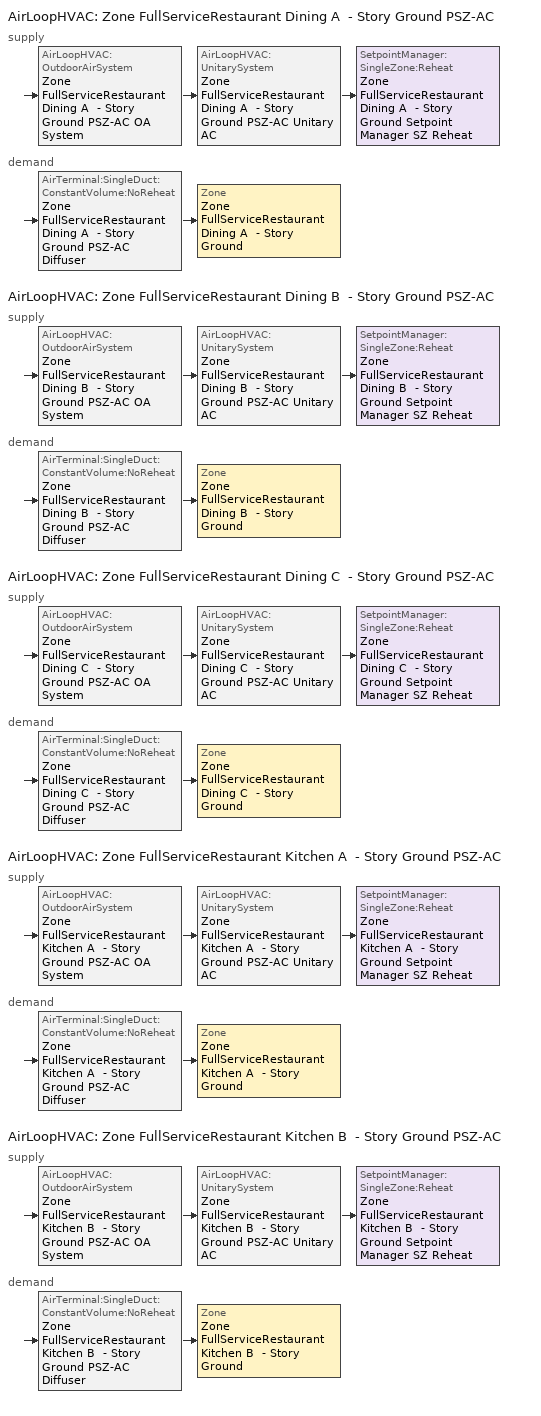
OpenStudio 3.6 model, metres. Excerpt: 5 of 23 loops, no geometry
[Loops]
AirLoopHVAC 'Zone FullServiceRestaurant Dining A  - Story Ground PSZ-AC'
 supply: AirLoopHVAC:OutdoorAirSystem 'Zone FullServiceRestaurant Dining A  - Story Ground PSZ-AC OA System' > AirLoopHVAC:UnitarySystem 'Zone FullServiceRestaurant Dining A  - Story Ground PSZ-AC Unitary AC' > SetpointManager:SingleZone:Reheat 'Zone FullServiceRestaurant Dining A  - Story Ground Setpoint Manager SZ Reheat'
 demand: AirTerminal:SingleDuct:ConstantVolume:NoReheat 'Zone FullServiceRestaurant Dining A  - Story Ground PSZ-AC Diffuser' > Zone 'Zone FullServiceRestaurant Dining A  - Story Ground'
AirLoopHVAC 'Zone FullServiceRestaurant Dining B  - Story Ground PSZ-AC'
 supply: AirLoopHVAC:OutdoorAirSystem 'Zone FullServiceRestaurant Dining B  - Story Ground PSZ-AC OA System' > AirLoopHVAC:UnitarySystem 'Zone FullServiceRestaurant Dining B  - Story Ground PSZ-AC Unitary AC' > SetpointManager:SingleZone:Reheat 'Zone FullServiceRestaurant Dining B  - Story Ground Setpoint Manager SZ Reheat'
 demand: AirTerminal:SingleDuct:ConstantVolume:NoReheat 'Zone FullServiceRestaurant Dining B  - Story Ground PSZ-AC Diffuser' > Zone 'Zone FullServiceRestaurant Dining B  - Story Ground'
AirLoopHVAC 'Zone FullServiceRestaurant Dining C  - Story Ground PSZ-AC'
 supply: AirLoopHVAC:OutdoorAirSystem 'Zone FullServiceRestaurant Dining C  - Story Ground PSZ-AC OA System' > AirLoopHVAC:UnitarySystem 'Zone FullServiceRestaurant Dining C  - Story Ground PSZ-AC Unitary AC' > SetpointManager:SingleZone:Reheat 'Zone FullServiceRestaurant Dining C  - Story Ground Setpoint Manager SZ Reheat'
 demand: AirTerminal:SingleDuct:ConstantVolume:NoReheat 'Zone FullServiceRestaurant Dining C  - Story Ground PSZ-AC Diffuser' > Zone 'Zone FullServiceRestaurant Dining C  - Story Ground'
AirLoopHVAC 'Zone FullServiceRestaurant Kitchen A  - Story Ground PSZ-AC'
 supply: AirLoopHVAC:OutdoorAirSystem 'Zone FullServiceRestaurant Kitchen A  - Story Ground PSZ-AC OA System' > AirLoopHVAC:UnitarySystem 'Zone FullServiceRestaurant Kitchen A  - Story Ground PSZ-AC Unitary AC' > SetpointManager:SingleZone:Reheat 'Zone FullServiceRestaurant Kitchen A  - Story Ground Setpoint Manager SZ Reheat'
 demand: AirTerminal:SingleDuct:ConstantVolume:NoReheat 'Zone FullServiceRestaurant Kitchen A  - Story Ground PSZ-AC Diffuser' > Zone 'Zone FullServiceRestaurant Kitchen A  - Story Ground'
AirLoopHVAC 'Zone FullServiceRestaurant Kitchen B  - Story Ground PSZ-AC'
 supply: AirLoopHVAC:OutdoorAirSystem 'Zone FullServiceRestaurant Kitchen B  - Story Ground PSZ-AC OA System' > AirLoopHVAC:UnitarySystem 'Zone FullServiceRestaurant Kitchen B  - Story Ground PSZ-AC Unitary AC' > SetpointManager:SingleZone:Reheat 'Zone FullServiceRestaurant Kitchen B  - Story Ground Setpoint Manager SZ Reheat'
 demand: AirTerminal:SingleDuct:ConstantVolume:NoReheat 'Zone FullServiceRestaurant Kitchen B  - Story Ground PSZ-AC Diffuser' > Zone 'Zone FullServiceRestaurant Kitchen B  - Story Ground'
[Sizing:Zone] Zone Cooling Design Supply Air Temperature Input Method=SupplyAirTemperature; Zone Cooling Design Supply Air Temperature {C}=12.7778; Zone Cooling Design Supply Air Temperature Difference {deltaC}=11.11; Zone Heating Design Supply Air Temperature Input Method=SupplyAirTemperature; Zone Heating Design Supply Air Temperature {C}=50; Zone Heating Design Supply Air Temperature Difference {deltaC}=11.11; Zone Cooling Design Supply Air Humidity Ratio {kg-H2O/kg-air}=0.0085; Zone Heating Design Supply Air Humidity Ratio {kg-H2O/kg-air}=0.008; Cooling Design Air Flow Method=DesignDay; Heating Design Air Flow Method=DesignDay; Account for Dedicated Outdoor Air System=No; Dedicated Outdoor Air System Control Strategy=NeutralSupplyAir; Dedicated Outdoor Air Low Setpoint Temperature for Design {C}=autosize; Dedicated Outdoor Air High Setpoint Temperature for Design {C}=autosize; Zone Load Sizing Method=Sensible Load Only No Latent Load; Zone Latent Cooling Design Supply Air Humidity Ratio Input Method=HumidityRatioDifference; Zone Cooling Design Supply Air Humidity Ratio Difference {kgWater/kgDryAir}=0.005; Zone Latent Heating Design Supply Air Humidity Ratio Input Method=HumidityRatioDifference; Zone Humidification Design Supply Air Humidity Ratio Difference {kgWater/kgDryAir}=0.005
Zone FullServiceRestaurant Kitchen A  - Story Ground; Zone FullServiceRestaurant Kitchen B  - Story Ground; Zone FullServiceRestaurant Dining A  - Story Ground; Zone FullServiceRestaurant Dining B  - Story Ground; Zone FullServiceRestaurant Dining C  - Story Ground
[Zone equipment]
Zone FullServiceRestaurant Kitchen A  - Story Ground: Zone FullServiceRestaurant Kitchen A  - Story Ground Exhaust Fan, Zone FullServiceRestaurant Kitchen A  - Story Ground PSZ-AC Diffuser
Zone FullServiceRestaurant Kitchen B  - Story Ground: Zone FullServiceRestaurant Kitchen B  - Story Ground Exhaust Fan, Zone FullServiceRestaurant Kitchen B  - Story Ground PSZ-AC Diffuser
Zone FullServiceRestaurant Dining A  - Story Ground: Zone FullServiceRestaurant Dining A  - Story Ground PSZ-AC Diffuser
Zone FullServiceRestaurant Dining B  - Story Ground: Zone FullServiceRestaurant Dining B  - Story Ground PSZ-AC Diffuser
Zone FullServiceRestaurant Dining C  - Story Ground: Zone FullServiceRestaurant Dining C  - Story Ground PSZ-AC Diffuser
[Fan:ZoneExhaust] Availability Schedule=RestaurantSitDown Kitchen_Exhaust_SCH; Fan Total Efficiency=0.0660786; Pressure Rise {Pa}=124.544; Flow Fraction Schedule=RestaurantSitDown Kitchen_Exhaust_SCH; System Availability Manager Coupling Mode=Decoupled
Name | Maximum Flow Rate {m3/s}
Zone FullServiceRestaurant Kitchen A  - Story Ground Exhaust Fan | 0.0314141
Zone FullServiceRestaurant Kitchen B  - Story Ground Exhaust Fan | 0.0182826
[AirLoopHVAC] Design Supply Air Flow Rate {m3/s}=autosize; Design Return Air Flow Fraction of Supply Air Flow=1
Name | Availability Schedule
Zone FullServiceRestaurant Dining A  - Story Ground PSZ-AC | Zone FullServiceRestaurant Dining A  - Story Ground PSZ-AC Occ Sch
Zone FullServiceRestaurant Dining B  - Story Ground PSZ-AC | Zone FullServiceRestaurant Dining B  - Story Ground PSZ-AC Occ Sch
Zone FullServiceRestaurant Dining C  - Story Ground PSZ-AC | Zone FullServiceRestaurant Dining C  - Story Ground PSZ-AC Occ Sch
Zone FullServiceRestaurant Kitchen A  - Story Ground PSZ-AC | Zone FullServiceRestaurant Kitchen A  - Story Ground PSZ-AC Occ Sch
Zone FullServiceRestaurant Kitchen B  - Story Ground PSZ-AC | Zone FullServiceRestaurant Kitchen B  - Story Ground PSZ-AC Occ Sch
[Sizing:System] Type of Load to Size On=Sensible; Design Outdoor Air Flow Rate {m3/s}=Autosize; Central Heating Maximum System Air Flow Ratio=1; Preheat Design Temperature {C}=7.22222; Preheat Design Humidity Ratio {kg-H2O/kg-Air}=0.008; Precool Design Temperature {C}=12.7778; Precool Design Humidity Ratio {kg-H2O/kg-Air}=0.008; Central Cooling Design Supply Air Temperature {C}=12.7778; Central Heating Design Supply Air Temperature {C}=50; Sizing Option=Coincident; 100% Outdoor Air in Cooling=No; 100% Outdoor Air in Heating=No; Central Cooling Design Supply Air Humidity Ratio {kg-H2O/kg-Air}=0.0085; Central Heating Design Supply Air Humidity Ratio {kg-H2O/kg-Air}=0.008; Cooling Design Air Flow Method=DesignDay; Heating Design Air Flow Method=DesignDay; System Outdoor Air Method=ZoneSum; Zone Maximum Outdoor Air Fraction=1; Cooling Supply Air Flow Rate Per Floor Area {m3/s-m2}=0.00996765; Cooling Fraction of Autosized Cooling Supply Air Flow Rate=1; Cooling Supply Air Flow Rate Per Unit Cooling Capacity {m3/s-W}=3.94755e-05; Heating Supply Air Flow Rate Per Floor Area {m3/s-m2}=0.00996765; Heating Fraction of Autosized Heating Supply Air Flow Rate=1; Heating Fraction of Autosized Cooling Supply Air Flow Rate=1; Heating Supply Air Flow Rate Per Unit Heating Capacity {m3/s-W}=3.15882e-05; Cooling Design Capacity Method=CoolingDesignCapacity; Cooling Design Capacity {W}=autosize; Cooling Design Capacity Per Floor Area {W/m2}=234.7; Fraction of Autosized Cooling Design Capacity=1; Heating Design Capacity Method=HeatingDesignCapacity; Heating Design Capacity {W}=autosize; Heating Design Capacity Per Floor Area {W/m2}=157; Fraction of Autosized Heating Design Capacity=1; Central Cooling Capacity Control Method=OnOff; Occupant Diversity=autosize
Zone FullServiceRestaurant Dining A  - Story Ground PSZ-AC; Zone FullServiceRestaurant Dining B  - Story Ground PSZ-AC; Zone FullServiceRestaurant Dining C  - Story Ground PSZ-AC; Zone FullServiceRestaurant Kitchen A  - Story Ground PSZ-AC; Zone FullServiceRestaurant Kitchen B  - Story Ground PSZ-AC
[SetpointManager:SingleZone:Reheat] Minimum Supply Air Temperature {C}=12.7778; Maximum Supply Air Temperature {C}=50
Name | Control Zone | Setpoint Node or NodeList
Zone FullServiceRestaurant Dining A  - Story Ground Setpoint Manager SZ Reheat | Zone FullServiceRestaurant Dining A  - Story Ground | Zone FullServiceRestaurant Dining A  - Story Ground PSZ-AC Supply Outlet Node
Zone FullServiceRestaurant Dining B  - Story Ground Setpoint Manager SZ Reheat | Zone FullServiceRestaurant Dining B  - Story Ground | Zone FullServiceRestaurant Dining B  - Story Ground PSZ-AC Supply Outlet Node
Zone FullServiceRestaurant Dining C  - Story Ground Setpoint Manager SZ Reheat | Zone FullServiceRestaurant Dining C  - Story Ground | Zone FullServiceRestaurant Dining C  - Story Ground PSZ-AC Supply Outlet Node
Zone FullServiceRestaurant Kitchen A  - Story Ground Setpoint Manager SZ Reheat | Zone FullServiceRestaurant Kitchen A  - Story Ground | Zone FullServiceRestaurant Kitchen A  - Story Ground PSZ-AC Supply Outlet Node
Zone FullServiceRestaurant Kitchen B  - Story Ground Setpoint Manager SZ Reheat | Zone FullServiceRestaurant Kitchen B  - Story Ground | Zone FullServiceRestaurant Kitchen B  - Story Ground PSZ-AC Supply Outlet Node
[Coil:Heating:Gas] Availability Schedule=Always On Discrete; Gas Burner Efficiency=0.8; Nominal Capacity {W}=AutoSize; Parasitic Electric Load {W}=0; Parasitic Gas Load {W}=0
Zone FullServiceRestaurant Dining A  - Story Ground PSZ-AC Gas Htg Coil 71kBtu/hr 0.8 Thermal Eff; Zone FullServiceRestaurant Dining B  - Story Ground PSZ-AC Gas Htg Coil 40kBtu/hr 0.8 Thermal Eff; Zone FullServiceRestaurant Dining C  - Story Ground PSZ-AC Gas Htg Coil 65kBtu/hr 0.8 Thermal Eff; Zone FullServiceRestaurant Kitchen A  - Story Ground PSZ-AC Gas Htg Coil 23kBtu/hr 0.8 Thermal Eff; Zone FullServiceRestaurant Kitchen B  - Story Ground PSZ-AC Gas Htg Coil 11kBtu/hr 0.8 Thermal Eff
[Coil:Heating:Electric] Availability Schedule=Always Off Discrete; Efficiency=1; Nominal Capacity {W}=0
Zone FullServiceRestaurant Dining A  - Story Ground PSZ-AC No Heat; Zone FullServiceRestaurant Dining B  - Story Ground PSZ-AC No Heat; Zone FullServiceRestaurant Dining C  - Story Ground PSZ-AC No Heat; Zone FullServiceRestaurant Kitchen A  - Story Ground PSZ-AC No Heat; Zone FullServiceRestaurant Kitchen B  - Story Ground PSZ-AC No Heat
[Coil:Cooling:DX:SingleSpeed] Availability Schedule=Always On Discrete; Rated Total Cooling Capacity {W}=autosize; Rated Sensible Heat Ratio=autosize; Rated COP {W/W}=3.14722; Rated Air Flow Rate {m3/s}=autosize; Rated Evaporator Fan Power Per Volume Flow Rate 2017 {W/(m3/s)}=773.3; Rated Evaporator Fan Power Per Volume Flow Rate 2023 {W/(m3/s)}=934.4; Total Cooling Capacity Function of Temperature Curve=DOE Ref DX Clg Coil Cool-Cap-fT; Total Cooling Capacity Function of Flow Fraction Curve=DOE Ref DX Clg Coil Cool-CAP-fFlow; Energy Input Ratio Function of Temperature Curve=DOE Ref DX Clg Coil Cool-EIR-fT; Energy Input Ratio Function of Flow Fraction Curve=DOE Ref DX Clg Coil Cool-EIR-fFlow; Part Load Fraction Correlation Curve=DOE Ref DX Clg Coil Cool-PLF-fPLR; Minimum Outdoor Dry-Bulb Temperature for Compressor Operation {C}=-25; Nominal Time for Condensate Removal to Begin {s}=0; Ratio of Initial Moisture Evaporation Rate and Steady State Latent Capacity=0; Maximum Cycling Rate {cycles/hr}=0; Latent Capacity Time Constant {s}=0; Condenser Type=AirCooled; Evaporative Condenser Effectiveness=0.9; Evaporative Condenser Air Flow Rate {m3/s}=autosize; Evaporative Condenser Pump Rated Power Consumption {W}=autosize; Crankcase Heater Capacity {W}=0; Maximum Outdoor Dry-Bulb Temperature for Crankcase Heater Operation {C}=10; Basin Heater Capacity {W/K}=0; Basin Heater Setpoint Temperature {C}=2
Zone FullServiceRestaurant Dining A  - Story Ground PSZ-AC 1spd DX AC Clg Coil 38kBtu/hr 9.7SEER; Zone FullServiceRestaurant Dining B  - Story Ground PSZ-AC 1spd DX AC Clg Coil 21kBtu/hr 9.7SEER; Zone FullServiceRestaurant Dining C  - Story Ground PSZ-AC 1spd DX AC Clg Coil 34kBtu/hr 9.7SEER; Zone FullServiceRestaurant Kitchen A  - Story Ground PSZ-AC 1spd DX AC Clg Coil 13kBtu/hr 9.7SEER; Zone FullServiceRestaurant Kitchen B  - Story Ground PSZ-AC 1spd DX AC Clg Coil 6kBtu/hr 9.7SEER
[Fan:OnOff] Availability Schedule=Always On Discrete; Fan Total Efficiency=0.53625; Pressure Rise {Pa}=622.722; Maximum Flow Rate {m3/s}=autosize; Motor Efficiency=0.825; Motor In Airstream Fraction=1
Name | Fan Power Ratio Function of Speed Ratio Curve | Fan Efficiency Ratio Function of Speed Ratio Curve
Zone FullServiceRestaurant Dining A  - Story Ground PSZ-AC Fan | Fan On Off Power Curve | Fan On Off Efficiency Curve
Zone FullServiceRestaurant Dining B  - Story Ground PSZ-AC Fan | Fan On Off Power Curve 1 | Fan On Off Efficiency Curve 1
Zone FullServiceRestaurant Dining C  - Story Ground PSZ-AC Fan | Fan On Off Power Curve 2 | Fan On Off Efficiency Curve 2
Zone FullServiceRestaurant Kitchen A  - Story Ground PSZ-AC Fan | Fan On Off Power Curve 3 | Fan On Off Efficiency Curve 3
Zone FullServiceRestaurant Kitchen B  - Story Ground PSZ-AC Fan | Fan On Off Power Curve 4 | Fan On Off Efficiency Curve 4
[AirLoopHVAC:UnitarySystem] Control Type=Load; Dehumidification Control Type=None; Availability Schedule=Always On Discrete; Fan Placement=DrawThrough; DX Heating Coil Sizing Ratio=1; Use DOAS DX Cooling Coil=No; DOAS DX Cooling Coil Leaving Minimum Air Temperature {C}=2; Latent Load Control=SensibleOnlyLoadControl; Supply Air Flow Rate During Cooling Operation {m3/s}=Autosize; Supply Air Flow Rate During Heating Operation {m3/s}=Autosize; Supply Air Flow Rate When No Cooling or Heating is Required {m3/s}=Autosize; Maximum Supply Air Temperature {C}=80; Maximum Outdoor Dry-Bulb Temperature for Supplemental Heater Operation {C}=21; Maximum Cycling Rate {cycles/hr}=2.5; Heat Pump Time Constant {s}=60; Fraction of On-Cycle Power Use=0.01; Heat Pump Fan Delay Time {s}=60; Ancilliary On-Cycle Electric Power {W}=0; Ancilliary Off-Cycle Electric Power {W}=0
Name | Controlling Zone or Thermostat Location | Supply Fan | Supply Air Fan Operating Mode Schedule | Heating Coil | Cooling Coil | Supplemental Heating Coil
Zone FullServiceRestaurant Dining A  - Story Ground PSZ-AC Unitary AC | Zone FullServiceRestaurant Dining A  - Story Ground | Zone FullServiceRestaurant Dining A  - Story Ground PSZ-AC Fan | Zone FullServiceRestaurant Dining A  - Story Ground PSZ-AC_night_fancycle_schedule | Zone FullServiceRestaurant Dining A  - Story Ground PSZ-AC Gas Htg Coil 71kBtu/hr 0.8 Thermal Eff | Zone FullServiceRestaurant Dining A  - Story Ground PSZ-AC 1spd DX AC Clg Coil 38kBtu/hr 9.7SEER | Zone FullServiceRestaurant Dining A  - Story Ground PSZ-AC No Heat
Zone FullServiceRestaurant Dining B  - Story Ground PSZ-AC Unitary AC | Zone FullServiceRestaurant Dining B  - Story Ground | Zone FullServiceRestaurant Dining B  - Story Ground PSZ-AC Fan | Zone FullServiceRestaurant Dining B  - Story Ground PSZ-AC_night_fancycle_schedule | Zone FullServiceRestaurant Dining B  - Story Ground PSZ-AC Gas Htg Coil 40kBtu/hr 0.8 Thermal Eff | Zone FullServiceRestaurant Dining B  - Story Ground PSZ-AC 1spd DX AC Clg Coil 21kBtu/hr 9.7SEER | Zone FullServiceRestaurant Dining B  - Story Ground PSZ-AC No Heat
Zone FullServiceRestaurant Dining C  - Story Ground PSZ-AC Unitary AC | Zone FullServiceRestaurant Dining C  - Story Ground | Zone FullServiceRestaurant Dining C  - Story Ground PSZ-AC Fan | Zone FullServiceRestaurant Dining C  - Story Ground PSZ-AC_night_fancycle_schedule | Zone FullServiceRestaurant Dining C  - Story Ground PSZ-AC Gas Htg Coil 65kBtu/hr 0.8 Thermal Eff | Zone FullServiceRestaurant Dining C  - Story Ground PSZ-AC 1spd DX AC Clg Coil 34kBtu/hr 9.7SEER | Zone FullServiceRestaurant Dining C  - Story Ground PSZ-AC No Heat
Zone FullServiceRestaurant Kitchen A  - Story Ground PSZ-AC Unitary AC | Zone FullServiceRestaurant Kitchen A  - Story Ground | Zone FullServiceRestaurant Kitchen A  - Story Ground PSZ-AC Fan | Zone FullServiceRestaurant Kitchen A  - Story Ground PSZ-AC_night_fancycle_schedule | Zone FullServiceRestaurant Kitchen A  - Story Ground PSZ-AC Gas Htg Coil 23kBtu/hr 0.8 Thermal Eff | Zone FullServiceRestaurant Kitchen A  - Story Ground PSZ-AC 1spd DX AC Clg Coil 13kBtu/hr 9.7SEER | Zone FullServiceRestaurant Kitchen A  - Story Ground PSZ-AC No Heat
Zone FullServiceRestaurant Kitchen B  - Story Ground PSZ-AC Unitary AC | Zone FullServiceRestaurant Kitchen B  - Story Ground | Zone FullServiceRestaurant Kitchen B  - Story Ground PSZ-AC Fan | Zone FullServiceRestaurant Kitchen B  - Story Ground PSZ-AC_night_fancycle_schedule | Zone FullServiceRestaurant Kitchen B  - Story Ground PSZ-AC Gas Htg Coil 11kBtu/hr 0.8 Thermal Eff | Zone FullServiceRestaurant Kitchen B  - Story Ground PSZ-AC 1spd DX AC Clg Coil 6kBtu/hr 9.7SEER | Zone FullServiceRestaurant Kitchen B  - Story Ground PSZ-AC No Heat
[Controller:OutdoorAir] Minimum Outdoor Air Flow Rate {m3/s}=autosize; Maximum Outdoor Air Flow Rate {m3/s}=Autosize; Economizer Control Type=NoEconomizer; Economizer Control Action Type=ModulateFlow; Economizer Maximum Limit Dry-Bulb Temperature {C}=28; Economizer Maximum Limit Enthalpy {J/kg}=64000; Lockout Type=LockoutWithCompressor; Minimum Limit Type=FixedMinimum; High Humidity Control=No; Heat Recovery Bypass Control Type=BypassWhenWithinEconomizerLimits
Name | Minimum Outdoor Air Schedule | Controller Mechanical Ventilation
Zone FullServiceRestaurant Dining A  - Story Ground PSZ-AC OA System Controller | Zone FullServiceRestaurant Dining A  - Story Ground PSZ-AC_night_novent_schedule | Controller Mechanical Ventilation 1
Zone FullServiceRestaurant Dining B  - Story Ground PSZ-AC OA System Controller | Zone FullServiceRestaurant Dining B  - Story Ground PSZ-AC_night_novent_schedule | Controller Mechanical Ventilation 2
Zone FullServiceRestaurant Dining C  - Story Ground PSZ-AC OA System Controller | Zone FullServiceRestaurant Dining C  - Story Ground PSZ-AC_night_novent_schedule | Controller Mechanical Ventilation 3
Zone FullServiceRestaurant Kitchen A  - Story Ground PSZ-AC OA System Controller | Zone FullServiceRestaurant Kitchen A  - Story Ground PSZ-AC_night_novent_schedule | Controller Mechanical Ventilation 4
Zone FullServiceRestaurant Kitchen B  - Story Ground PSZ-AC OA System Controller | Zone FullServiceRestaurant Kitchen B  - Story Ground PSZ-AC_night_novent_schedule | Controller Mechanical Ventilation 5
[Controller:MechanicalVentilation] Availability Schedule=Always On Discrete
Controller Mechanical Ventilation 1; Controller Mechanical Ventilation 2; Controller Mechanical Ventilation 3; Controller Mechanical Ventilation 4; Controller Mechanical Ventilation 5
[AirLoopHVAC:OutdoorAirSystem]
Name | Controller
Zone FullServiceRestaurant Dining A  - Story Ground PSZ-AC OA System | Zone FullServiceRestaurant Dining A  - Story Ground PSZ-AC OA System Controller
Zone FullServiceRestaurant Dining B  - Story Ground PSZ-AC OA System | Zone FullServiceRestaurant Dining B  - Story Ground PSZ-AC OA System Controller
Zone FullServiceRestaurant Dining C  - Story Ground PSZ-AC OA System | Zone FullServiceRestaurant Dining C  - Story Ground PSZ-AC OA System Controller
Zone FullServiceRestaurant Kitchen A  - Story Ground PSZ-AC OA System | Zone FullServiceRestaurant Kitchen A  - Story Ground PSZ-AC OA System Controller
Zone FullServiceRestaurant Kitchen B  - Story Ground PSZ-AC OA System | Zone FullServiceRestaurant Kitchen B  - Story Ground PSZ-AC OA System Controller
[AirTerminal:SingleDuct:ConstantVolume:NoReheat] Availability Schedule=Always On Discrete; Maximum Air Flow Rate {m3/s}=AutoSize
Zone FullServiceRestaurant Dining A  - Story Ground PSZ-AC Diffuser; Zone FullServiceRestaurant Dining B  - Story Ground PSZ-AC Diffuser; Zone FullServiceRestaurant Dining C  - Story Ground PSZ-AC Diffuser; Zone FullServiceRestaurant Kitchen A  - Story Ground PSZ-AC Diffuser; Zone FullServiceRestaurant Kitchen B  - Story Ground PSZ-AC Diffuser
[Schedule:Ruleset]
Name | Default Day Schedule | Summer Design Day Schedule | Winter Design Day Schedule
RestaurantSitDown Kitchen_Exhaust_SCH | RestaurantSitDown Kitchen_Exhaust_SCH Default | RestaurantSitDown Kitchen_Exhaust_SCH Summer Design Day | RestaurantSitDown Kitchen_Exhaust_SCH Winter Design Day
Zone FullServiceRestaurant Dining A  - Story Ground PSZ-AC Occ Sch | Zone FullServiceRestaurant Dining A  - Story Ground PSZ-AC Occ Sch Default | Zone FullServiceRestaurant Dining A  - Story Ground PSZ-AC Occ Sch Summer Design Day | Zone FullServiceRestaurant Dining A  - Story Ground PSZ-AC Occ Sch Winter Design Day
Zone FullServiceRestaurant Dining B  - Story Ground PSZ-AC Occ Sch | Zone FullServiceRestaurant Dining B  - Story Ground PSZ-AC Occ Sch Default | Zone FullServiceRestaurant Dining B  - Story Ground PSZ-AC Occ Sch Summer Design Day | Zone FullServiceRestaurant Dining B  - Story Ground PSZ-AC Occ Sch Winter Design Day
Zone FullServiceRestaurant Dining C  - Story Ground PSZ-AC Occ Sch | Zone FullServiceRestaurant Dining C  - Story Ground PSZ-AC Occ Sch Default | Zone FullServiceRestaurant Dining C  - Story Ground PSZ-AC Occ Sch Summer Design Day | Zone FullServiceRestaurant Dining C  - Story Ground PSZ-AC Occ Sch Winter Design Day
Zone FullServiceRestaurant Kitchen A  - Story Ground PSZ-AC Occ Sch | Zone FullServiceRestaurant Kitchen A  - Story Ground PSZ-AC Occ Sch Default | Zone FullServiceRestaurant Kitchen A  - Story Ground PSZ-AC Occ Sch Summer Design Day | Zone FullServiceRestaurant Kitchen A  - Story Ground PSZ-AC Occ Sch Winter Design Day
Zone FullServiceRestaurant Kitchen B  - Story Ground PSZ-AC Occ Sch | Zone FullServiceRestaurant Kitchen B  - Story Ground PSZ-AC Occ Sch Default | Zone FullServiceRestaurant Kitchen B  - Story Ground PSZ-AC Occ Sch Summer Design Day | Zone FullServiceRestaurant Kitchen B  - Story Ground PSZ-AC Occ Sch Winter Design Day
Zone FullServiceRestaurant Dining A  - Story Ground PSZ-AC_night_novent_schedule | Zone FullServiceRestaurant Dining A  - Story Ground PSZ-AC Occ Sch Default 2 | Zone FullServiceRestaurant Dining A  - Story Ground PSZ-AC Occ Sch Summer Design Day 2 | Zone FullServiceRestaurant Dining A  - Story Ground PSZ-AC Occ Sch Winter Design Day 2
Zone FullServiceRestaurant Dining A  - Story Ground PSZ-AC_night_fancycle_schedule | Zone FullServiceRestaurant Dining A  - Story Ground PSZ-AC Occ Sch Default 3 | Zone FullServiceRestaurant Dining A  - Story Ground PSZ-AC Occ Sch Summer Design Day 3 | Zone FullServiceRestaurant Dining A  - Story Ground PSZ-AC Occ Sch Winter Design Day 3
Zone FullServiceRestaurant Dining B  - Story Ground PSZ-AC_night_novent_schedule | Zone FullServiceRestaurant Dining B  - Story Ground PSZ-AC Occ Sch Default 2 | Zone FullServiceRestaurant Dining B  - Story Ground PSZ-AC Occ Sch Summer Design Day 2 | Zone FullServiceRestaurant Dining B  - Story Ground PSZ-AC Occ Sch Winter Design Day 2
Zone FullServiceRestaurant Dining B  - Story Ground PSZ-AC_night_fancycle_schedule | Zone FullServiceRestaurant Dining B  - Story Ground PSZ-AC Occ Sch Default 3 | Zone FullServiceRestaurant Dining B  - Story Ground PSZ-AC Occ Sch Summer Design Day 3 | Zone FullServiceRestaurant Dining B  - Story Ground PSZ-AC Occ Sch Winter Design Day 3
Zone FullServiceRestaurant Dining C  - Story Ground PSZ-AC_night_novent_schedule | Zone FullServiceRestaurant Dining C  - Story Ground PSZ-AC Occ Sch Default 2 | Zone FullServiceRestaurant Dining C  - Story Ground PSZ-AC Occ Sch Summer Design Day 2 | Zone FullServiceRestaurant Dining C  - Story Ground PSZ-AC Occ Sch Winter Design Day 2
Zone FullServiceRestaurant Dining C  - Story Ground PSZ-AC_night_fancycle_schedule | Zone FullServiceRestaurant Dining C  - Story Ground PSZ-AC Occ Sch Default 3 | Zone FullServiceRestaurant Dining C  - Story Ground PSZ-AC Occ Sch Summer Design Day 3 | Zone FullServiceRestaurant Dining C  - Story Ground PSZ-AC Occ Sch Winter Design Day 3
Zone FullServiceRestaurant Kitchen A  - Story Ground PSZ-AC_night_novent_schedule | Zone FullServiceRestaurant Kitchen A  - Story Ground PSZ-AC Occ Sch Default 2 | Zone FullServiceRestaurant Kitchen A  - Story Ground PSZ-AC Occ Sch Summer Design Day 2 | Zone FullServiceRestaurant Kitchen A  - Story Ground PSZ-AC Occ Sch Winter Design Day 2
Zone FullServiceRestaurant Kitchen A  - Story Ground PSZ-AC_night_fancycle_schedule | Zone FullServiceRestaurant Kitchen A  - Story Ground PSZ-AC Occ Sch Default 3 | Zone FullServiceRestaurant Kitchen A  - Story Ground PSZ-AC Occ Sch Summer Design Day 3 | Zone FullServiceRestaurant Kitchen A  - Story Ground PSZ-AC Occ Sch Winter Design Day 3
Zone FullServiceRestaurant Kitchen B  - Story Ground PSZ-AC_night_novent_schedule | Zone FullServiceRestaurant Kitchen B  - Story Ground PSZ-AC Occ Sch Default 2 | Zone FullServiceRestaurant Kitchen B  - Story Ground PSZ-AC Occ Sch Summer Design Day 2 | Zone FullServiceRestaurant Kitchen B  - Story Ground PSZ-AC Occ Sch Winter Design Day 2
Zone FullServiceRestaurant Kitchen B  - Story Ground PSZ-AC_night_fancycle_schedule | Zone FullServiceRestaurant Kitchen B  - Story Ground PSZ-AC Occ Sch Default 3 | Zone FullServiceRestaurant Kitchen B  - Story Ground PSZ-AC Occ Sch Summer Design Day 3 | Zone FullServiceRestaurant Kitchen B  - Story Ground PSZ-AC Occ Sch Winter Design Day 3
[Schedule:Day]
RestaurantSitDown Kitchen_Exhaust_SCH Default: Yes, 3, 45, 0, 18, 45, 1, 24, 0, 0
RestaurantSitDown Kitchen_Exhaust_SCH Winter Design Day; RestaurantSitDown Kitchen_Exhaust_SCH Summer Design Day: 5, 0, 0, 24, 0, 1
RestaurantSitDown Kitchen_Exhaust_SCH Default|WntrDsn|SmrDsn|Sun|Wkdy Day; autogen Schedule Rule 19 1_day_sch: Yes, 5, 0, 0, 24, 0, 1
Zone FullServiceRestaurant Dining A  - Story Ground PSZ-AC Occ Sch Default; Zone FullServiceRestaurant Dining B  - Story Ground PSZ-AC Occ Sch Default; Zone FullServiceRestaurant Dining C  - Story Ground PSZ-AC Occ Sch Default; Zone FullServiceRestaurant Kitchen A  - Story Ground PSZ-AC Occ Sch Default; Zone FullServiceRestaurant Kitchen B  - Story Ground PSZ-AC Occ Sch Default; Zone FullServiceRestaurant Dining A  - Story Ground PSZ-AC Occ Sch Default 2; Zone FullServiceRestaurant Dining A  - Story Ground PSZ-AC Occ Sch Default 3; Zone FullServiceRestaurant Dining B  - Story Ground PSZ-AC Occ Sch Default 2; Zone FullServiceRestaurant Dining B  - Story Ground PSZ-AC Occ Sch Default 3; Zone FullServiceRestaurant Dining C  - Story Ground PSZ-AC Occ Sch Default 2; Zone FullServiceRestaurant Dining C  - Story Ground PSZ-AC Occ Sch Default 3; Zone FullServiceRestaurant Kitchen A  - Story Ground PSZ-AC Occ Sch Default 2; Zone FullServiceRestaurant Kitchen A  - Story Ground PSZ-AC Occ Sch Default 3; Zone FullServiceRestaurant Kitchen B  - Story Ground PSZ-AC Occ Sch Default 2; Zone FullServiceRestaurant Kitchen B  - Story Ground PSZ-AC Occ Sch Default 3: 8, 30, 0, 16, 50, 1, 24, 0, 0
Zone FullServiceRestaurant Dining A  - Story Ground PSZ-AC Occ Sch Winter Design Day; Zone FullServiceRestaurant Dining A  - Story Ground PSZ-AC Occ Sch Summer Design Day; Zone FullServiceRestaurant Dining B  - Story Ground PSZ-AC Occ Sch Winter Design Day; Zone FullServiceRestaurant Dining B  - Story Ground PSZ-AC Occ Sch Summer Design Day; Zone FullServiceRestaurant Dining C  - Story Ground PSZ-AC Occ Sch Winter Design Day; Zone FullServiceRestaurant Dining C  - Story Ground PSZ-AC Occ Sch Summer Design Day; Zone FullServiceRestaurant Kitchen A  - Story Ground PSZ-AC Occ Sch Winter Design Day; Zone FullServiceRestaurant Kitchen A  - Story Ground PSZ-AC Occ Sch Summer Design Day; Zone FullServiceRestaurant Kitchen B  - Story Ground PSZ-AC Occ Sch Winter Design Day; Zone FullServiceRestaurant Kitchen B  - Story Ground PSZ-AC Occ Sch Summer Design Day; Zone FullServiceRestaurant Dining A  - Story Ground PSZ-AC Occ Sch Summer Design Day 2; Zone FullServiceRestaurant Dining A  - Story Ground PSZ-AC Occ Sch Winter Design Day 2; Zone FullServiceRestaurant Dining A  - Story Ground PSZ-AC Occ Sch Summer Design Day 3; Zone FullServiceRestaurant Dining A  - Story Ground PSZ-AC Occ Sch Winter Design Day 3; Zone FullServiceRestaurant Dining B  - Story Ground PSZ-AC Occ Sch Summer Design Day 2; Zone FullServiceRestaurant Dining B  - Story Ground PSZ-AC Occ Sch Winter Design Day 2; Zone FullServiceRestaurant Dining B  - Story Ground PSZ-AC Occ Sch Summer Design Day 3; Zone FullServiceRestaurant Dining B  - Story Ground PSZ-AC Occ Sch Winter Design Day 3; Zone FullServiceRestaurant Dining C  - Story Ground PSZ-AC Occ Sch Summer Design Day 2; Zone FullServiceRestaurant Dining C  - Story Ground PSZ-AC Occ Sch Winter Design Day 2; Zone FullServiceRestaurant Dining C  - Story Ground PSZ-AC Occ Sch Summer Design Day 3; Zone FullServiceRestaurant Dining C  - Story Ground PSZ-AC Occ Sch Winter Design Day 3; Zone FullServiceRestaurant Kitchen A  - Story Ground PSZ-AC Occ Sch Summer Design Day 2; Zone FullServiceRestaurant Kitchen A  - Story Ground PSZ-AC Occ Sch Winter Design Day 2; Zone FullServiceRestaurant Kitchen A  - Story Ground PSZ-AC Occ Sch Summer Design Day 3; Zone FullServiceRestaurant Kitchen A  - Story Ground PSZ-AC Occ Sch Winter Design Day 3; Zone FullServiceRestaurant Kitchen B  - Story Ground PSZ-AC Occ Sch Summer Design Day 2; Zone FullServiceRestaurant Kitchen B  - Story Ground PSZ-AC Occ Sch Winter Design Day 2; Zone FullServiceRestaurant Kitchen B  - Story Ground PSZ-AC Occ Sch Summer Design Day 3; Zone FullServiceRestaurant Kitchen B  - Story Ground PSZ-AC Occ Sch Winter Design Day 3: 24, 0, 1
Zone FullServiceRestaurant Dining A  - Story Ground PSZ-AC Occ Sch Saturday; Zone FullServiceRestaurant Dining B  - Story Ground PSZ-AC Occ Sch Saturday; Zone FullServiceRestaurant Dining C  - Story Ground PSZ-AC Occ Sch Saturday; Zone FullServiceRestaurant Kitchen A  - Story Ground PSZ-AC Occ Sch Saturday; Zone FullServiceRestaurant Kitchen B  - Story Ground PSZ-AC Occ Sch Saturday; Zone FullServiceRestaurant Dining A  - Story Ground PSZ-AC Occ Sch Saturday 2; Zone FullServiceRestaurant Dining A  - Story Ground PSZ-AC Occ Sch Saturday 3; Zone FullServiceRestaurant Dining B  - Story Ground PSZ-AC Occ Sch Saturday 2; Zone FullServiceRestaurant Dining B  - Story Ground PSZ-AC Occ Sch Saturday 3; Zone FullServiceRestaurant Dining C  - Story Ground PSZ-AC Occ Sch Saturday 2; Zone FullServiceRestaurant Dining C  - Story Ground PSZ-AC Occ Sch Saturday 3; Zone FullServiceRestaurant Kitchen A  - Story Ground PSZ-AC Occ Sch Saturday 2; Zone FullServiceRestaurant Kitchen A  - Story Ground PSZ-AC Occ Sch Saturday 3; Zone FullServiceRestaurant Kitchen B  - Story Ground PSZ-AC Occ Sch Saturday 2; Zone FullServiceRestaurant Kitchen B  - Story Ground PSZ-AC Occ Sch Saturday 3: 5, 25, 0, 18, 55, 1, 24, 0, 0
Zone FullServiceRestaurant Dining A  - Story Ground PSZ-AC Occ Sch Sunday; Zone FullServiceRestaurant Dining B  - Story Ground PSZ-AC Occ Sch Sunday; Zone FullServiceRestaurant Dining C  - Story Ground PSZ-AC Occ Sch Sunday; Zone FullServiceRestaurant Kitchen A  - Story Ground PSZ-AC Occ Sch Sunday; Zone FullServiceRestaurant Kitchen B  - Story Ground PSZ-AC Occ Sch Sunday; Zone FullServiceRestaurant Dining A  - Story Ground PSZ-AC Occ Sch Sunday 2; Zone FullServiceRestaurant Dining A  - Story Ground PSZ-AC Occ Sch Sunday 3; Zone FullServiceRestaurant Dining B  - Story Ground PSZ-AC Occ Sch Sunday 2; Zone FullServiceRestaurant Dining B  - Story Ground PSZ-AC Occ Sch Sunday 3; Zone FullServiceRestaurant Dining C  - Story Ground PSZ-AC Occ Sch Sunday 2; Zone FullServiceRestaurant Dining C  - Story Ground PSZ-AC Occ Sch Sunday 3; Zone FullServiceRestaurant Kitchen A  - Story Ground PSZ-AC Occ Sch Sunday 2; Zone FullServiceRestaurant Kitchen A  - Story Ground PSZ-AC Occ Sch Sunday 3; Zone FullServiceRestaurant Kitchen B  - Story Ground PSZ-AC Occ Sch Sunday 2; Zone FullServiceRestaurant Kitchen B  - Story Ground PSZ-AC Occ Sch Sunday 3: 5, 25, 0, 18, 35, 1, 24, 0, 0
[Schedule:Rule]
Schedule Rule 19: Schedule Ruleset=RestaurantSitDown Kitchen_Exhaust_SCH; Rule Order=0; Day Schedule=RestaurantSitDown Kitchen_Exhaust_SCH Default|WntrDsn|SmrDsn|Sun|Wkdy Day; Apply Sunday=Yes; Apply Monday=Yes; Apply Tuesday=Yes; Apply Wednesday=Yes; Apply Thursday=Yes; Apply Friday=Yes; Date Specification Type=DateRange; Start Month=1; Start Day=1; End Month=12; End Day=31
autogen Schedule Rule 19 1: Schedule Ruleset=RestaurantSitDown Kitchen_Exhaust_SCH; Rule Order=1; Day Schedule=autogen Schedule Rule 19 1_day_sch; Apply Sunday=Yes; Apply Monday=Yes; Apply Tuesday=Yes; Apply Wednesday=Yes; Apply Thursday=Yes; Apply Friday=Yes; Date Specification Type=SpecificDates; Apply Saturday=Yes; Specific Month 1=1; Specific Day 1=3; Specific Month 2=1; Specific Day 2=10; Specific Month 3=1; Specific Day 3=17; Specific Month 4=1; Specific Day 4=24; Specific Month 5=1; Specific Day 5=31; Specific Month 6=2; Specific Day 6=7; Specific Month 7=2; Specific Day 7=14; Specific Month 8=2; Specific Day 8=21; Specific Month 9=2; Specific Day 9=28; Specific Month 10=3; Specific Day 10=7; Specific Month 11=3; Specific Day 11=14; Specific Month 12=3; Specific Day 12=21; Specific Month 13=3; Specific Day 13=28; Specific Month 14=4; Specific Day 14=4; Specific Month 15=4; Specific Day 15=11; Specific Month 16=4; Specific Day 16=18; Specific Month 17=4; Specific Day 17=25; Specific Month 18=5; Specific Day 18=2; Specific Month 19=5; Specific Day 19=9; Specific Month 20=5; Specific Day 20=16; Specific Month 21=5; Specific Day 21=23; Specific Month 22=5; Specific Day 22=30; Specific Month 23=6; Specific Day 23=6; Specific Month 24=6; Specific Day 24=13; Specific Month 25=6; Specific Day 25=20; Specific Month 26=6; Specific Day 26=27; Specific Month 27=7; Specific Day 27=4; Specific Month 28=7; Specific Day 28=11; Specific Month 29=7; Specific Day 29=18; Specific Month 30=7; Specific Day 30=25; Specific Month 31=8; Specific Day 31=1; Specific Month 32=8; Specific Day 32=8; Specific Month 33=8; Specific Day 33=15; Specific Month 34=8; Specific Day 34=22; Specific Month 35=8; Specific Day 35=29; Specific Month 36=9; Specific Day 36=5; Specific Month 37=9; Specific Day 37=12; Specific Month 38=9; Specific Day 38=19; Specific Month 39=9; Specific Day 39=26; Specific Month 40=10; Specific Day 40=3; Specific Month 41=10; Specific Day 41=10; Specific Month 42=10; Specific Day 42=17; Specific Month 43=10; Specific Day 43=24; Specific Month 44=10; Specific Day 44=31; Specific Month 45=11; Specific Day 45=7; Specific Month 46=11; Specific Day 46=14; Specific Month 47=11; Specific Day 47=21; Specific Month 48=11; Specific Day 48=28; Specific Month 49=12; Specific Day 49=5; Specific Month 50=12; Specific Day 50=12; Specific Month 51=12; Specific Day 51=19; Specific Month 52=12; Specific Day 52=26
Zone FullServiceRestaurant Dining A  - Story Ground PSZ-AC Occ Sch Saturday Rule: Schedule Ruleset=Zone FullServiceRestaurant Dining A  - Story Ground PSZ-AC Occ Sch; Rule Order=1; Day Schedule=Zone FullServiceRestaurant Dining A  - Story Ground PSZ-AC Occ Sch Saturday; Date Specification Type=DateRange; Start Month=1; Start Day=1; End Month=12; End Day=31; Apply Saturday=Yes
Zone FullServiceRestaurant Dining A  - Story Ground PSZ-AC Occ Sch Sunday Rule: Schedule Ruleset=Zone FullServiceRestaurant Dining A  - Story Ground PSZ-AC Occ Sch; Rule Order=0; Day Schedule=Zone FullServiceRestaurant Dining A  - Story Ground PSZ-AC Occ Sch Sunday; Apply Sunday=Yes; Date Specification Type=DateRange; Start Month=1; Start Day=1; End Month=12; End Day=31
Zone FullServiceRestaurant Dining B  - Story Ground PSZ-AC Occ Sch Saturday Rule: Schedule Ruleset=Zone FullServiceRestaurant Dining B  - Story Ground PSZ-AC Occ Sch; Rule Order=1; Day Schedule=Zone FullServiceRestaurant Dining B  - Story Ground PSZ-AC Occ Sch Saturday; Date Specification Type=DateRange; Start Month=1; Start Day=1; End Month=12; End Day=31; Apply Saturday=Yes
Zone FullServiceRestaurant Dining B  - Story Ground PSZ-AC Occ Sch Sunday Rule: Schedule Ruleset=Zone FullServiceRestaurant Dining B  - Story Ground PSZ-AC Occ Sch; Rule Order=0; Day Schedule=Zone FullServiceRestaurant Dining B  - Story Ground PSZ-AC Occ Sch Sunday; Apply Sunday=Yes; Date Specification Type=DateRange; Start Month=1; Start Day=1; End Month=12; End Day=31
Zone FullServiceRestaurant Dining C  - Story Ground PSZ-AC Occ Sch Saturday Rule: Schedule Ruleset=Zone FullServiceRestaurant Dining C  - Story Ground PSZ-AC Occ Sch; Rule Order=1; Day Schedule=Zone FullServiceRestaurant Dining C  - Story Ground PSZ-AC Occ Sch Saturday; Date Specification Type=DateRange; Start Month=1; Start Day=1; End Month=12; End Day=31; Apply Saturday=Yes
Zone FullServiceRestaurant Dining C  - Story Ground PSZ-AC Occ Sch Sunday Rule: Schedule Ruleset=Zone FullServiceRestaurant Dining C  - Story Ground PSZ-AC Occ Sch; Rule Order=0; Day Schedule=Zone FullServiceRestaurant Dining C  - Story Ground PSZ-AC Occ Sch Sunday; Apply Sunday=Yes; Date Specification Type=DateRange; Start Month=1; Start Day=1; End Month=12; End Day=31
Zone FullServiceRestaurant Kitchen A  - Story Ground PSZ-AC Occ Sch Saturday Rule: Schedule Ruleset=Zone FullServiceRestaurant Kitchen A  - Story Ground PSZ-AC Occ Sch; Rule Order=1; Day Schedule=Zone FullServiceRestaurant Kitchen A  - Story Ground PSZ-AC Occ Sch Saturday; Date Specification Type=DateRange; Start Month=1; Start Day=1; End Month=12; End Day=31; Apply Saturday=Yes
Zone FullServiceRestaurant Kitchen A  - Story Ground PSZ-AC Occ Sch Sunday Rule: Schedule Ruleset=Zone FullServiceRestaurant Kitchen A  - Story Ground PSZ-AC Occ Sch; Rule Order=0; Day Schedule=Zone FullServiceRestaurant Kitchen A  - Story Ground PSZ-AC Occ Sch Sunday; Apply Sunday=Yes; Date Specification Type=DateRange; Start Month=1; Start Day=1; End Month=12; End Day=31
Zone FullServiceRestaurant Kitchen B  - Story Ground PSZ-AC Occ Sch Saturday Rule: Schedule Ruleset=Zone FullServiceRestaurant Kitchen B  - Story Ground PSZ-AC Occ Sch; Rule Order=1; Day Schedule=Zone FullServiceRestaurant Kitchen B  - Story Ground PSZ-AC Occ Sch Saturday; Date Specification Type=DateRange; Start Month=1; Start Day=1; End Month=12; End Day=31; Apply Saturday=Yes
Zone FullServiceRestaurant Kitchen B  - Story Ground PSZ-AC Occ Sch Sunday Rule: Schedule Ruleset=Zone FullServiceRestaurant Kitchen B  - Story Ground PSZ-AC Occ Sch; Rule Order=0; Day Schedule=Zone FullServiceRestaurant Kitchen B  - Story Ground PSZ-AC Occ Sch Sunday; Apply Sunday=Yes; Date Specification Type=DateRange; Start Month=1; Start Day=1; End Month=12; End Day=31
Zone FullServiceRestaurant Dining A  - Story Ground PSZ-AC Occ Sch Sunday Rule 2: Schedule Ruleset=Zone FullServiceRestaurant Dining A  - Story Ground PSZ-AC_night_novent_schedule; Rule Order=0; Day Schedule=Zone FullServiceRestaurant Dining A  - Story Ground PSZ-AC Occ Sch Sunday 2; Apply Sunday=Yes; Date Specification Type=DateRange; Start Month=1; Start Day=1; End Month=12; End Day=31
Zone FullServiceRestaurant Dining A  - Story Ground PSZ-AC Occ Sch Saturday Rule 2: Schedule Ruleset=Zone FullServiceRestaurant Dining A  - Story Ground PSZ-AC_night_novent_schedule; Rule Order=1; Day Schedule=Zone FullServiceRestaurant Dining A  - Story Ground PSZ-AC Occ Sch Saturday 2; Date Specification Type=DateRange; Start Month=1; Start Day=1; End Month=12; End Day=31; Apply Saturday=Yes
Zone FullServiceRestaurant Dining A  - Story Ground PSZ-AC Occ Sch Sunday Rule 3: Schedule Ruleset=Zone FullServiceRestaurant Dining A  - Story Ground PSZ-AC_night_fancycle_schedule; Rule Order=0; Day Schedule=Zone FullServiceRestaurant Dining A  - Story Ground PSZ-AC Occ Sch Sunday 3; Apply Sunday=Yes; Date Specification Type=DateRange; Start Month=1; Start Day=1; End Month=12; End Day=31
Zone FullServiceRestaurant Dining A  - Story Ground PSZ-AC Occ Sch Saturday Rule 3: Schedule Ruleset=Zone FullServiceRestaurant Dining A  - Story Ground PSZ-AC_night_fancycle_schedule; Rule Order=1; Day Schedule=Zone FullServiceRestaurant Dining A  - Story Ground PSZ-AC Occ Sch Saturday 3; Date Specification Type=DateRange; Start Month=1; Start Day=1; End Month=12; End Day=31; Apply Saturday=Yes
Zone FullServiceRestaurant Dining B  - Story Ground PSZ-AC Occ Sch Sunday Rule 2: Schedule Ruleset=Zone FullServiceRestaurant Dining B  - Story Ground PSZ-AC_night_novent_schedule; Rule Order=0; Day Schedule=Zone FullServiceRestaurant Dining B  - Story Ground PSZ-AC Occ Sch Sunday 2; Apply Sunday=Yes; Date Specification Type=DateRange; Start Month=1; Start Day=1; End Month=12; End Day=31
Zone FullServiceRestaurant Dining B  - Story Ground PSZ-AC Occ Sch Saturday Rule 2: Schedule Ruleset=Zone FullServiceRestaurant Dining B  - Story Ground PSZ-AC_night_novent_schedule; Rule Order=1; Day Schedule=Zone FullServiceRestaurant Dining B  - Story Ground PSZ-AC Occ Sch Saturday 2; Date Specification Type=DateRange; Start Month=1; Start Day=1; End Month=12; End Day=31; Apply Saturday=Yes
Zone FullServiceRestaurant Dining B  - Story Ground PSZ-AC Occ Sch Sunday Rule 3: Schedule Ruleset=Zone FullServiceRestaurant Dining B  - Story Ground PSZ-AC_night_fancycle_schedule; Rule Order=0; Day Schedule=Zone FullServiceRestaurant Dining B  - Story Ground PSZ-AC Occ Sch Sunday 3; Apply Sunday=Yes; Date Specification Type=DateRange; Start Month=1; Start Day=1; End Month=12; End Day=31
Zone FullServiceRestaurant Dining B  - Story Ground PSZ-AC Occ Sch Saturday Rule 3: Schedule Ruleset=Zone FullServiceRestaurant Dining B  - Story Ground PSZ-AC_night_fancycle_schedule; Rule Order=1; Day Schedule=Zone FullServiceRestaurant Dining B  - Story Ground PSZ-AC Occ Sch Saturday 3; Date Specification Type=DateRange; Start Month=1; Start Day=1; End Month=12; End Day=31; Apply Saturday=Yes
Zone FullServiceRestaurant Dining C  - Story Ground PSZ-AC Occ Sch Sunday Rule 2: Schedule Ruleset=Zone FullServiceRestaurant Dining C  - Story Ground PSZ-AC_night_novent_schedule; Rule Order=0; Day Schedule=Zone FullServiceRestaurant Dining C  - Story Ground PSZ-AC Occ Sch Sunday 2; Apply Sunday=Yes; Date Specification Type=DateRange; Start Month=1; Start Day=1; End Month=12; End Day=31
Zone FullServiceRestaurant Dining C  - Story Ground PSZ-AC Occ Sch Saturday Rule 2: Schedule Ruleset=Zone FullServiceRestaurant Dining C  - Story Ground PSZ-AC_night_novent_schedule; Rule Order=1; Day Schedule=Zone FullServiceRestaurant Dining C  - Story Ground PSZ-AC Occ Sch Saturday 2; Date Specification Type=DateRange; Start Month=1; Start Day=1; End Month=12; End Day=31; Apply Saturday=Yes
Zone FullServiceRestaurant Dining C  - Story Ground PSZ-AC Occ Sch Sunday Rule 3: Schedule Ruleset=Zone FullServiceRestaurant Dining C  - Story Ground PSZ-AC_night_fancycle_schedule; Rule Order=0; Day Schedule=Zone FullServiceRestaurant Dining C  - Story Ground PSZ-AC Occ Sch Sunday 3; Apply Sunday=Yes; Date Specification Type=DateRange; Start Month=1; Start Day=1; End Month=12; End Day=31
Zone FullServiceRestaurant Dining C  - Story Ground PSZ-AC Occ Sch Saturday Rule 3: Schedule Ruleset=Zone FullServiceRestaurant Dining C  - Story Ground PSZ-AC_night_fancycle_schedule; Rule Order=1; Day Schedule=Zone FullServiceRestaurant Dining C  - Story Ground PSZ-AC Occ Sch Saturday 3; Date Specification Type=DateRange; Start Month=1; Start Day=1; End Month=12; End Day=31; Apply Saturday=Yes
Zone FullServiceRestaurant Kitchen A  - Story Ground PSZ-AC Occ Sch Sunday Rule 2: Schedule Ruleset=Zone FullServiceRestaurant Kitchen A  - Story Ground PSZ-AC_night_novent_schedule; Rule Order=0; Day Schedule=Zone FullServiceRestaurant Kitchen A  - Story Ground PSZ-AC Occ Sch Sunday 2; Apply Sunday=Yes; Date Specification Type=DateRange; Start Month=1; Start Day=1; End Month=12; End Day=31
Zone FullServiceRestaurant Kitchen A  - Story Ground PSZ-AC Occ Sch Saturday Rule 2: Schedule Ruleset=Zone FullServiceRestaurant Kitchen A  - Story Ground PSZ-AC_night_novent_schedule; Rule Order=1; Day Schedule=Zone FullServiceRestaurant Kitchen A  - Story Ground PSZ-AC Occ Sch Saturday 2; Date Specification Type=DateRange; Start Month=1; Start Day=1; End Month=12; End Day=31; Apply Saturday=Yes
Zone FullServiceRestaurant Kitchen A  - Story Ground PSZ-AC Occ Sch Sunday Rule 3: Schedule Ruleset=Zone FullServiceRestaurant Kitchen A  - Story Ground PSZ-AC_night_fancycle_schedule; Rule Order=0; Day Schedule=Zone FullServiceRestaurant Kitchen A  - Story Ground PSZ-AC Occ Sch Sunday 3; Apply Sunday=Yes; Date Specification Type=DateRange; Start Month=1; Start Day=1; End Month=12; End Day=31
Zone FullServiceRestaurant Kitchen A  - Story Ground PSZ-AC Occ Sch Saturday Rule 3: Schedule Ruleset=Zone FullServiceRestaurant Kitchen A  - Story Ground PSZ-AC_night_fancycle_schedule; Rule Order=1; Day Schedule=Zone FullServiceRestaurant Kitchen A  - Story Ground PSZ-AC Occ Sch Saturday 3; Date Specification Type=DateRange; Start Month=1; Start Day=1; End Month=12; End Day=31; Apply Saturday=Yes
Zone FullServiceRestaurant Kitchen B  - Story Ground PSZ-AC Occ Sch Sunday Rule 2: Schedule Ruleset=Zone FullServiceRestaurant Kitchen B  - Story Ground PSZ-AC_night_novent_schedule; Rule Order=0; Day Schedule=Zone FullServiceRestaurant Kitchen B  - Story Ground PSZ-AC Occ Sch Sunday 2; Apply Sunday=Yes; Date Specification Type=DateRange; Start Month=1; Start Day=1; End Month=12; End Day=31
Zone FullServiceRestaurant Kitchen B  - Story Ground PSZ-AC Occ Sch Saturday Rule 2: Schedule Ruleset=Zone FullServiceRestaurant Kitchen B  - Story Ground PSZ-AC_night_novent_schedule; Rule Order=1; Day Schedule=Zone FullServiceRestaurant Kitchen B  - Story Ground PSZ-AC Occ Sch Saturday 2; Date Specification Type=DateRange; Start Month=1; Start Day=1; End Month=12; End Day=31; Apply Saturday=Yes
Zone FullServiceRestaurant Kitchen B  - Story Ground PSZ-AC Occ Sch Sunday Rule 3: Schedule Ruleset=Zone FullServiceRestaurant Kitchen B  - Story Ground PSZ-AC_night_fancycle_schedule; Rule Order=0; Day Schedule=Zone FullServiceRestaurant Kitchen B  - Story Ground PSZ-AC Occ Sch Sunday 3; Apply Sunday=Yes; Date Specification Type=DateRange; Start Month=1; Start Day=1; End Month=12; End Day=31
Zone FullServiceRestaurant Kitchen B  - Story Ground PSZ-AC Occ Sch Saturday Rule 3: Schedule Ruleset=Zone FullServiceRestaurant Kitchen B  - Story Ground PSZ-AC_night_fancycle_schedule; Rule Order=1; Day Schedule=Zone FullServiceRestaurant Kitchen B  - Story Ground PSZ-AC Occ Sch Saturday 3; Date Specification Type=DateRange; Start Month=1; Start Day=1; End Month=12; End Day=31; Apply Saturday=Yes
[Schedule:Constant]
Name | Value
Always On Discrete | 1
Always Off Discrete | 0
[Curve:Exponent] Coefficient1 Constant=1; Coefficient2 Constant=0; Coefficient3 Constant=0; Minimum Value of x=0; Maximum Value of x=1
Fan On Off Power Curve; Fan On Off Power Curve 1; Fan On Off Power Curve 2; Fan On Off Power Curve 3; Fan On Off Power Curve 4
[Curve:Cubic] Coefficient1 Constant=1; Coefficient2 x=0; Coefficient3 x**2=0; Coefficient4 x**3=0
Name | Minimum Value of x | Maximum Value of x
Fan On Off Efficiency Curve; Fan On Off Efficiency Curve 1; Fan On Off Efficiency Curve 2; Fan On Off Efficiency Curve 3; Fan On Off Efficiency Curve 4 | 0 | 1
DOE Ref DX Clg Coil Cool-CAP-fFlow; DOE Ref DX Clg Coil Cool-EIR-fFlow | -100 | 100
[Curve:Biquadratic] Minimum Value of x=-100; Maximum Value of x=100; Minimum Value of y=-100; Maximum Value of y=100
Name | Coefficient1 Constant | Coefficient2 x | Coefficient3 x**2 | Coefficient4 y | Coefficient5 y**2 | Coefficient6 x*y
DOE Ref DX Clg Coil Cool-Cap-fT | 0.971212 | -0.0152755 | 0.00144345 | -0.00039321 | -6.8364e-06 | -0.000290596
DOE Ref DX Clg Coil Cool-EIR-fT | 0.286871 | 0.0239022 | -0.000810648 | 0.0134585 | 0.000338936 | -0.000487004
[Curve:Quadratic]
DOE Ref DX Clg Coil Cool-PLF-fPLR: Coefficient1 Constant=0.909496; Coefficient2 x=0.0986477; Coefficient3 x**2=-0.00819488; Minimum Value of x=0; Maximum Value of x=1
